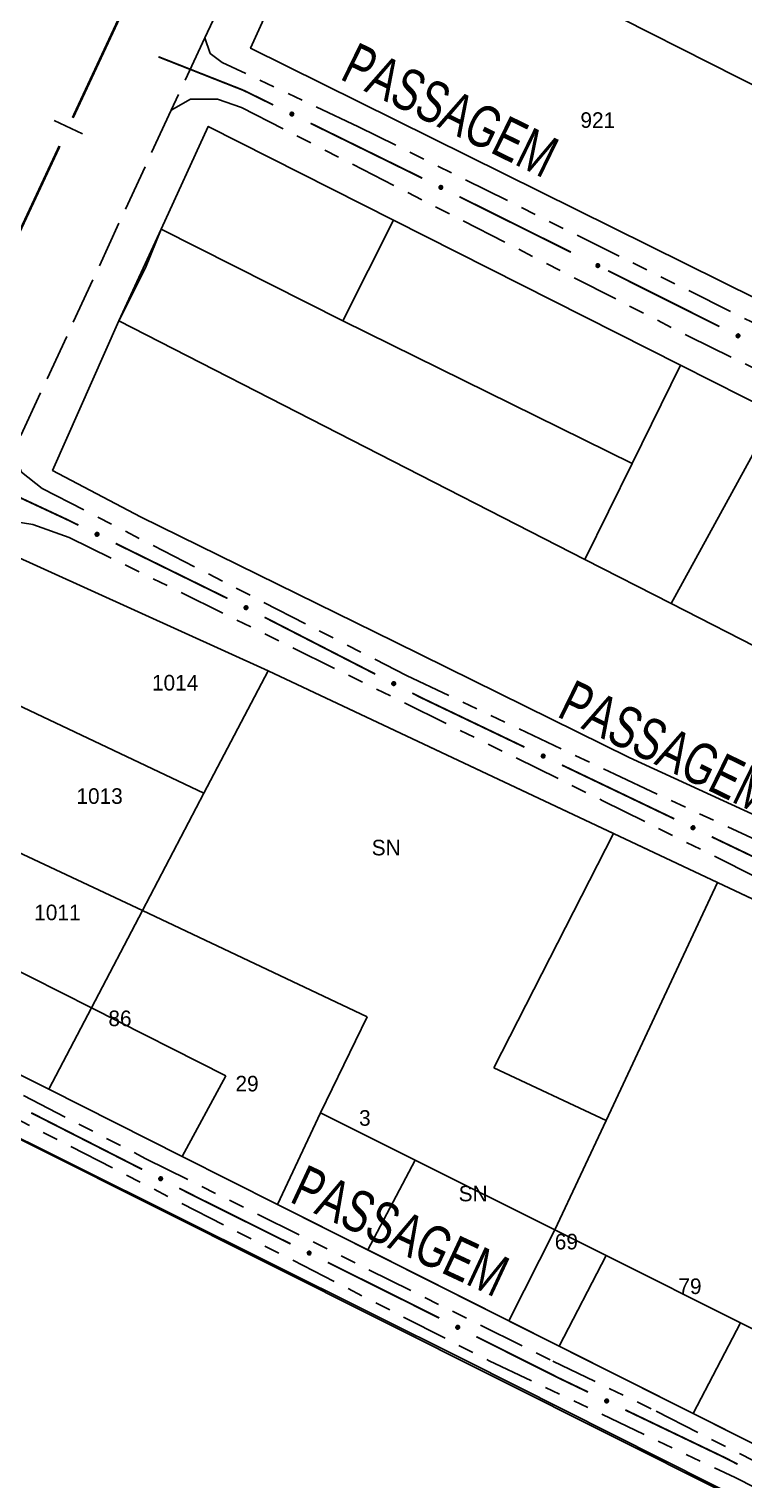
# Model space of a CAD drawing. Extents: x 204373 to 205952, y 4873300 to 4875179.
# Drawn here: x 204474 to 204542.9, y 4873836.3 to 4873976.1 of the extents above; entities that cross this region are included whole.
import ezdxf
from ezdxf.enums import TextEntityAlignment as Align

# ---------------------------------------------------------------- set-up
doc = ezdxf.new("R2010")
doc.units = 0
doc.header["$LTSCALE"] = 1.5
doc.header["$MEASUREMENT"] = 0
doc.linetypes.add('TRACO_11', pattern=[8, 3, -1, 3, -1])
doc.linetypes.add('TRACO_25', pattern=[8, 3, -1, 1, -1, 1, -1])
for name, color, linetype in [('CD_MALHA_LOTES', 7, 'CONTINUOUS'), ('LM-LIM-SETORES-BAIRROS', 250, 'CONTINUOUS'), ('RU-QUADRA', 220, 'CONTINUOUS'), ('SV-EIXO-RUA-N-PAV', 6, 'CONTINUOUS'), ('SV-RUA-NAO-PAV', 7, 'CONTINUOUS'), ('SV-RUA-PAVIM', 7, 'CONTINUOUS'), ('SV-TXT-RUA-N-PAV', 7, 'CONTINUOUS'), ('Th_NmrPort', 1, 'CONTINUOUS')]:
    doc.layers.add(name, color=color, linetype=linetype)
doc.styles.add('ARIAL', font='ARIAL.SHX')

msp = doc.modelspace()

# ---------------------------------------------------------------- linework, layer by layer
at = {"layer": 'CD_MALHA_LOTES', "linetype": 'Continuous', "flags": 128}
for points in [[(204495.370618, 4873974.214834), (204503.092969, 4873991.259694)], [(204567.615684, 4873958.635104), (204503.092969, 4873991.259694)], [(204558.180416, 4873943.108766), (204495.370618, 4873974.214834)], [(204486.747041, 4873956.802789), (204491.29143, 4873966.689165)], [(204491.29143, 4873966.689165), (204509.138558, 4873957.667348)], [(204504.270449, 4873947.968777), (204509.138558, 4873957.667348)], [(204509.138558, 4873957.667348), (204536.787091, 4873943.69087)], [(204482.683469, 4873947.962436), (204486.747041, 4873956.802789)], [(204504.270449, 4873947.968777), (204486.747041, 4873956.802789)], [(204476.294693, 4873933.560103), (204482.683469, 4873947.962436)], [(204527.581198, 4873924.993826), (204482.683469, 4873947.962436)], [(204532.120992, 4873934.219647), (204504.270449, 4873947.968777)], [(204532.120992, 4873934.219647), (204536.787091, 4873943.69087)], [(204536.787091, 4873943.69087), (204545.939407, 4873939.064327)], [(204535.880433, 4873920.748135), (204545.939407, 4873939.064327)], [(204527.581198, 4873924.993826), (204532.120992, 4873934.219647)], [(204476.294693, 4873933.560103), (204484.767613, 4873929.085247), (204509.28126, 4873917.066819), (204531.846247, 4873905.920259), (204574.076303, 4873886.527058)], [(204471.672738, 4873925.785422), (204497.066806, 4873914.258086)], [(204535.880433, 4873920.748135), (204527.581198, 4873924.993826)], [(204545.290349, 4873915.934245), (204535.880433, 4873920.748135)], [(204490.88035, 4873902.468616), (204465.983195, 4873914.269665)], [(204490.88035, 4873902.468616), (204497.066806, 4873914.258086)], [(204497.066806, 4873914.258086), (204530.327678, 4873898.600071)], [(204484.952702, 4873891.172352), (204460.28247, 4873902.731273)], [(204484.952702, 4873891.172352), (204490.88035, 4873902.468616)], [(204518.793333, 4873876.022675), (204530.327678, 4873898.600071)], [(204530.327678, 4873898.600071), (204540.357885, 4873893.878212)], [(204529.623441, 4873870.940953), (204540.357885, 4873893.878212)], [(204540.357885, 4873893.878212), (204572.813878, 4873878.599106)], [(204480.031811, 4873881.794657), (204484.952702, 4873891.172352)], [(204506.617309, 4873880.953981), (204484.952702, 4873891.172352)], [(204468.31183, 4873887.72147), (204480.031811, 4873881.794657)], [(204475.923718, 4873873.958156), (204480.031811, 4873881.794657)], [(204492.997336, 4873875.253911), (204480.031811, 4873881.794657)], [(204502.112982, 4873871.678135), (204506.617309, 4873880.953981)], [(204453.132523, 4873879.181), (204628.82, 4873791.12)], [(204475.923718, 4873873.958156), (204464.065283, 4873879.895282)], [(204488.771608, 4873867.498084), (204492.997336, 4873875.253911)], [(204529.623441, 4873870.940953), (204518.793333, 4873876.022675)], [(204488.771608, 4873867.498084), (204475.923718, 4873873.958156)], [(204497.979534, 4873862.86823), (204502.112982, 4873871.678135)], [(204502.112982, 4873871.678135), (204511.212988, 4873867.137347)], [(204524.695034, 4873860.409978), (204529.623441, 4873870.940953)], [(204497.979534, 4873862.86823), (204488.771608, 4873867.498084)], [(204506.671442, 4873858.497835), (204511.212988, 4873867.137347)], [(204511.212988, 4873867.137347), (204524.695034, 4873860.409978)], [(204506.671442, 4873858.497835), (204497.979534, 4873862.86823)], [(204520.248942, 4873851.670907), (204524.695034, 4873860.409978)], [(204529.61361, 4873857.955671), (204524.695034, 4873860.409978)], [(204520.248942, 4873851.670907), (204506.671442, 4873858.497835)], [(204525.106107, 4873849.228667), (204529.61361, 4873857.955671)], [(204529.61361, 4873857.955671), (204542.586401, 4873851.482413)], [(204525.106107, 4873849.228667), (204520.248942, 4873851.670907)], [(204537.997047, 4873842.746949), (204542.586401, 4873851.482413)], [(204542.586401, 4873851.482413), (204546.965777, 4873849.29716)], [(204537.997047, 4873842.746949), (204525.106107, 4873849.228667)], [(204550.352572, 4873836.534444), (204537.997047, 4873842.746949)]]:
    msp.add_lwpolyline(points, dxfattribs=at)
at = {"layer": 'LM-LIM-SETORES-BAIRROS', "const_width": 0.25}
for points in [[(204484.580923, 4873981.115159), (204478.235862, 4873967.523242)], [(204476.96685, 4873964.804859), (204470.621789, 4873951.212942)]]:
    msp.add_lwpolyline(points, dxfattribs=at)
at = {"layer": 'LM-LIM-SETORES-BAIRROS'}
msp.add_lwpolyline([(204476.453667, 4873967.25162), (204479.17205, 4873965.982608)], dxfattribs=at)
at = {"layer": 'RU-QUADRA', "linetype": 'Continuous', "flags": 128}
for points in [[(204503.092969, 4873991.259694), (204495.370618, 4873974.214834), (204558.180416, 4873943.108766), (204574.302585, 4873935.285442), (204637.393507, 4873903.703118), (204664.313473, 4873890.227406), (204668.414241, 4873898.230519), (204691.133822, 4873939.734265), (204688.885014, 4873940.858669), (204705.651866, 4873977.567162)], [(204574.076303, 4873886.527058), (204531.846247, 4873905.920259), (204509.28126, 4873917.066819), (204484.767613, 4873929.085247), (204476.294693, 4873933.560103), (204482.683469, 4873947.962436), (204485.261009, 4873953.062897), (204486.747041, 4873956.802789), (204491.29143, 4873966.689165), (204509.138558, 4873957.667348), (204536.787091, 4873943.69087), (204545.939407, 4873939.064327)], [(204652.050541, 4873841.437955), (204637.392705, 4873848.275292), (204628.439415, 4873852.45167), (204605.323283, 4873863.394824), (204594.320894, 4873868.523735), (204583.592409, 4873873.524963), (204572.813878, 4873878.599106), (204560.598309, 4873884.349754), (204540.357885, 4873893.878212), (204497.066806, 4873914.258086), (204471.672738, 4873925.785422)], [(204583.76, 4873686.77), (204613.35, 4873755.22), (204628.82, 4873791.12), (204516.180958, 4873847.809665), (204478.532271, 4873866.542716), (204459.62789, 4873875.949067), (204453.132523, 4873879.181), (204433.867076, 4873841.740802), (204427.737161, 4873829.440694), (204424.615306, 4873823.176472), (204422.108421, 4873818.146229), (204419.088319, 4873812.086182), (204418.258624, 4873810.421341), (204413.07, 4873800.01), (204415.34, 4873798.89), (204405.81008, 4873779.607378), (204405.096641, 4873779.94831), (204389.556508, 4873747.466141)], [(204465.409049, 4873879.245056), (204475.923718, 4873873.958156), (204488.767215, 4873867.500293), (204497.979534, 4873862.86823), (204522.795058, 4873850.39069), (204550.352572, 4873836.534444), (204568.548327, 4873827.385403), (204587.802019, 4873817.704417), (204608.482991, 4873807.305779), (204631.642942, 4873796.13722), (204635.023667, 4873805.033863), (204637.392155, 4873810.309864), (204646.117851, 4873829.747066)]]:
    msp.add_lwpolyline(points, dxfattribs=at)
at = {"layer": 'SV-EIXO-RUA-N-PAV', "const_width": 0.18}
for points in [[(204486.491487, 4873973.398542), (204493.934468, 4873970.465619)], [(204493.934468, 4873970.465619), (204494.698224, 4873970.16466)], [(204494.698224, 4873970.16466), (204497.551744, 4873968.763227)], [(204501.142109, 4873966.999912), (204510.118021, 4873962.591624)], [(204510.118021, 4873962.591624), (204510.719235, 4873962.296353)], [(204510.719235, 4873962.296353), (204511.910239, 4873961.703969)], [(204515.49169, 4873959.922619), (204526.236043, 4873954.578568)], [(204529.815969, 4873952.794163), (204540.543792, 4873947.417007)], [(204467.917538, 4873933.382693), (204476.981617, 4873929.158656)], [(204476.981617, 4873929.158656), (204477.681824, 4873928.832346)], [(204477.681824, 4873928.832346), (204478.783521, 4873928.29105)], [(204482.373594, 4873926.527141), (204493.143813, 4873921.235415)], [(204496.710548, 4873919.425042), (204507.385979, 4873913.944606)], [(204510.944456, 4873912.117795), (204511.809423, 4873911.673748)], [(204511.809423, 4873911.673748), (204521.757046, 4873906.913999)], [(204525.365274, 4873905.18753), (204529.875558, 4873903.029445)], [(204529.875558, 4873903.029445), (204530.532202, 4873902.715253)], [(204530.532202, 4873902.715253), (204536.188659, 4873900.005416)], [(204539.79606, 4873898.277219), (204550.61826, 4873893.09263)], [(204474.2349, 4873871.694808), (204484.926929, 4873866.246826)], [(204488.490939, 4873864.430832), (204489.381941, 4873863.976833)], [(204489.381941, 4873863.976833), (204490.100478, 4873863.610713)], [(204490.100478, 4873863.610713), (204499.226352, 4873859.068998)], [(204502.807386, 4873857.28681), (204509.969453, 4873853.722432)], [(204509.969453, 4873853.722432), (204510.482238, 4873853.467232)], [(204510.482238, 4873853.467232), (204513.545653, 4873851.930568)], [(204517.121045, 4873850.137086), (204524.271828, 4873846.550124)], [(204524.271828, 4873846.550124), (204525.128666, 4873846.120318)], [(204525.128666, 4873846.120318), (204527.871322, 4873844.805791)], [(204531.478413, 4873843.076949), (204540.49614, 4873838.754843)], [(204540.49614, 4873838.754843), (204541.149678, 4873838.441609)], [(204541.149678, 4873838.441609), (204542.282448, 4873837.855814)]]:
    msp.add_lwpolyline(points, dxfattribs=at)
at = {"layer": 'SV-EIXO-RUA-N-PAV'}
for points in [[(204499.266487, 4873968.043715), (204499.312545, 4873968.060166), (204499.355495, 4873968.064886), (204499.39245, 4873968.058513), (204499.423637, 4873968.044366), (204499.453913, 4873968.026299), (204499.480419, 4873968.001349), (204499.503704, 4873967.967141), (204499.52053, 4873967.921054), (204499.522474, 4873967.876739), (204499.518164, 4873967.840174), (204499.505285, 4873967.806805), (204499.487241, 4873967.777687), (204499.460414, 4873967.751011), (204499.425517, 4873967.727753), (204499.378765, 4873967.711954), (204499.336627, 4873967.707616), (204499.301045, 4873967.714719), (204499.267579, 4873967.727879), (204499.236891, 4873967.746695), (204499.211013, 4873967.771336), (204499.187659, 4873967.806513), (204499.172677, 4873967.852864), (204499.16787, 4873967.894842), (204499.174472, 4873967.930515), (204499.18817, 4873967.963171), (204499.205922, 4873967.993758), (204499.229892, 4873968.021447), (204499.266487, 4873968.043715)], [(204513.621341, 4873960.975842), (204513.667482, 4873960.992061), (204513.710455, 4873960.996565), (204513.747377, 4873960.990006), (204513.778493, 4873960.975702), (204513.808678, 4873960.957483), (204513.835058, 4873960.9324), (204513.85817, 4873960.898076), (204513.874765, 4873960.851905), (204513.876486, 4873960.80758), (204513.871992, 4873960.771038), (204513.858945, 4873960.737733), (204513.840755, 4873960.708707), (204513.813794, 4873960.682166), (204513.778781, 4873960.659084), (204513.73195, 4873960.643521), (204513.689791, 4873960.639394), (204513.654244, 4873960.646676), (204513.620845, 4873960.660005), (204513.590252, 4873960.678974), (204513.564498, 4873960.703745), (204513.541321, 4873960.73904), (204513.526573, 4873960.785465), (204513.521977, 4873960.827467), (204513.528758, 4873960.863106), (204513.542621, 4873960.895693), (204513.560526, 4873960.92619), (204513.584636, 4873960.953758), (204513.621341, 4873960.975842)], [(204528.746701, 4873953.453252), (204528.792892, 4873953.469328), (204528.835878, 4873953.4737), (204528.87278, 4873953.467027), (204528.903851, 4873953.452627), (204528.93398, 4873953.434315), (204528.960282, 4873953.409151), (204528.983289, 4873953.374756), (204528.999741, 4873953.328533), (204529.001325, 4873953.284204), (204528.996719, 4873953.247676), (204528.983569, 4873953.214411), (204528.96529, 4873953.185441), (204528.938247, 4873953.158984), (204528.903163, 4873953.136009), (204528.856284, 4873953.120591), (204528.814113, 4873953.116594), (204528.778589, 4873953.123986), (204528.745231, 4873953.137417), (204528.714696, 4873953.156481), (204528.689019, 4873953.181331), (204528.665951, 4873953.216697), (204528.651346, 4873953.263168), (204528.64688, 4873953.305184), (204528.653771, 4873953.340802), (204528.667734, 4873953.373345), (204528.685733, 4873953.403787), (204528.709927, 4873953.431281), (204528.746701, 4873953.453252)], [(204542.252641, 4873946.683607), (204542.298832, 4873946.699684), (204542.341818, 4873946.704055), (204542.37872, 4873946.697382), (204542.409792, 4873946.682983), (204542.43992, 4873946.664671), (204542.466223, 4873946.639507), (204542.489229, 4873946.605111), (204542.505681, 4873946.558889), (204542.507265, 4873946.51456), (204542.502659, 4873946.478031), (204542.489509, 4873946.444767), (204542.47123, 4873946.415797), (204542.444188, 4873946.389339), (204542.409103, 4873946.366365), (204542.362225, 4873946.350947), (204542.320053, 4873946.34695), (204542.284529, 4873946.354342), (204542.251171, 4873946.367773), (204542.220636, 4873946.386837), (204542.194959, 4873946.411687), (204542.171891, 4873946.447053), (204542.157286, 4873946.493524), (204542.15282, 4873946.53554), (204542.159711, 4873946.571158), (204542.173674, 4873946.603701), (204542.191673, 4873946.634143), (204542.215867, 4873946.661636), (204542.252641, 4873946.683607)], [(204480.498144, 4873927.571255), (204480.544206, 4873927.587698), (204480.587156, 4873927.592411), (204480.62411, 4873927.586031), (204480.655295, 4873927.571879), (204480.685568, 4873927.553807), (204480.71207, 4873927.528853), (204480.735349, 4873927.494641), (204480.752168, 4873927.448551), (204480.754104, 4873927.404236), (204480.749788, 4873927.367672), (204480.736903, 4873927.334304), (204480.718854, 4873927.30519), (204480.692023, 4873927.278518), (204480.657123, 4873927.255266), (204480.610368, 4873927.239475), (204480.568229, 4873927.235143), (204480.532648, 4873927.242253), (204480.499184, 4873927.255419), (204480.468499, 4873927.274239), (204480.442625, 4873927.298884), (204480.419277, 4873927.334066), (204480.404303, 4873927.380419), (204480.399503, 4873927.422398), (204480.406111, 4873927.45807), (204480.419814, 4873927.490723), (204480.437571, 4873927.521307), (204480.461546, 4873927.548992), (204480.498144, 4873927.571255)], [(204494.853762, 4873920.501997), (204494.900106, 4873920.517627), (204494.943132, 4873920.521583), (204494.979968, 4873920.514554), (204495.010899, 4873920.499855), (204495.04085, 4873920.481254), (204495.066908, 4873920.455837), (204495.089582, 4873920.421221), (204495.105587, 4873920.374842), (204495.106743, 4873920.3305), (204495.101784, 4873920.294017), (204495.088314, 4873920.260882), (204495.069756, 4873920.232089), (204495.04246, 4873920.205894), (204495.007156, 4873920.183259), (204494.96013, 4873920.168294), (204494.917922, 4873920.164704), (204494.882471, 4873920.172439), (204494.849244, 4873920.186191), (204494.818895, 4873920.205549), (204494.793459, 4873920.230645), (204494.770733, 4873920.266233), (204494.756578, 4873920.312842), (204494.752517, 4873920.354899), (204494.759751, 4873920.390449), (204494.774028, 4873920.422856), (204494.79232, 4873920.453123), (204494.816778, 4873920.480382), (204494.853762, 4873920.501997)], [(204509.08767, 4873913.19475), (204509.134014, 4873913.21038), (204509.17704, 4873913.214336), (204509.213876, 4873913.207307), (204509.244807, 4873913.192608), (204509.274758, 4873913.174007), (204509.300817, 4873913.14859), (204509.32349, 4873913.113974), (204509.339495, 4873913.067595), (204509.340651, 4873913.023252), (204509.335693, 4873912.98677), (204509.322223, 4873912.953635), (204509.303664, 4873912.924842), (204509.276368, 4873912.898647), (204509.241064, 4873912.876012), (204509.194038, 4873912.861047), (204509.15183, 4873912.857457), (204509.116379, 4873912.865191), (204509.083153, 4873912.878944), (204509.052803, 4873912.898302), (204509.027367, 4873912.923398), (204509.004641, 4873912.958985), (204508.990486, 4873913.005595), (204508.986425, 4873913.047652), (204508.993659, 4873913.083202), (204509.007936, 4873913.115609), (204509.026228, 4873913.145876), (204509.050686, 4873913.173134), (204509.08767, 4873913.19475)], [(204523.479064, 4873906.212078), (204523.524952, 4873906.229), (204523.567851, 4873906.234159), (204523.604869, 4873906.228164), (204523.6362, 4873906.214337), (204523.666659, 4873906.196581), (204523.693419, 4873906.171904), (204523.717053, 4873906.137937), (204523.73435, 4873906.092024), (204523.736748, 4873906.047731), (204523.732812, 4873906.011125), (204523.720275, 4873905.977625), (204523.70253, 4873905.948324), (204523.675978, 4873905.921375), (204523.641321, 4873905.89776), (204523.594733, 4873905.881484), (204523.552642, 4873905.876715), (204523.516988, 4873905.883453), (204523.48339, 4873905.89627), (204523.45251, 4873905.91477), (204523.426382, 4873905.939145), (204523.402669, 4873905.974082), (204523.387213, 4873906.020277), (204523.381977, 4873906.062204), (204523.388213, 4873906.097943), (204523.401576, 4873906.130737), (204523.419014, 4873906.161504), (204523.4427, 4873906.189436), (204523.479064, 4873906.212078)], [(204537.910341, 4873899.302671), (204537.956237, 4873899.31957), (204537.999138, 4873899.324709), (204538.036154, 4873899.318696), (204538.067478, 4873899.304854), (204538.097929, 4873899.287084), (204538.124677, 4873899.262394), (204538.148294, 4873899.228415), (204538.16557, 4873899.182494), (204538.167946, 4873899.1382), (204538.163993, 4873899.101595), (204538.15144, 4873899.068101), (204538.133681, 4873899.038809), (204538.107116, 4873899.011873), (204538.072448, 4873898.988275), (204538.025852, 4873898.972021), (204537.983758, 4873898.967271), (204537.948108, 4873898.974027), (204537.914515, 4873898.98686), (204537.883645, 4873899.005375), (204537.857528, 4873899.029763), (204537.833832, 4873899.064711), (204537.818399, 4873899.110913), (204537.813182, 4873899.152843), (204537.819435, 4873899.188578), (204537.832814, 4873899.221366), (204537.850267, 4873899.252125), (204537.873966, 4873899.280046), (204537.910341, 4873899.302671)], [(204486.630891, 4873865.502142), (204486.677187, 4873865.517912), (204486.720201, 4873865.521999), (204486.757058, 4873865.515082), (204486.788034, 4873865.500478), (204486.81804, 4873865.481967), (204486.844176, 4873865.45663), (204486.866955, 4873865.422083), (204486.883101, 4873865.375753), (204486.884392, 4873865.331414), (204486.879544, 4873865.294917), (204486.866174, 4873865.26174), (204486.847704, 4873865.232891), (204486.820487, 4873865.206613), (204486.785252, 4873865.183871), (204486.738272, 4873865.168763), (204486.696075, 4873865.165046), (204486.6606, 4873865.172672), (204486.627332, 4873865.186324), (204486.596924, 4873865.205589), (204486.571412, 4873865.230608), (204486.548578, 4873865.266126), (204486.534281, 4873865.312693), (204486.530093, 4873865.354737), (204486.537219, 4873865.390309), (204486.551397, 4873865.422759), (204486.569597, 4873865.453082), (204486.593973, 4873865.480414), (204486.630891, 4873865.502142)], [(204500.937284, 4873858.340471), (204500.983429, 4873858.356679), (204501.026402, 4873858.361173), (204501.063323, 4873858.354605), (204501.094435, 4873858.340294), (204501.124616, 4873858.322068), (204501.15099, 4873858.296979), (204501.174095, 4873858.262649), (204501.190678, 4873858.216474), (204501.192389, 4873858.172149), (204501.187886, 4873858.135608), (204501.174831, 4873858.102307), (204501.156635, 4873858.073284), (204501.129668, 4873858.04675), (204501.094649, 4873858.023676), (204501.047815, 4873858.008124), (204501.005654, 4873858.004007), (204500.97011, 4873858.011297), (204500.936714, 4873858.024634), (204500.906125, 4873858.04361), (204500.880377, 4873858.068387), (204500.857208, 4873858.103687), (204500.842471, 4873858.150117), (204500.837885, 4873858.192119), (204500.844674, 4873858.227757), (204500.858544, 4873858.26034), (204500.876457, 4873858.290833), (204500.900573, 4873858.318395), (204500.937284, 4873858.340471)], [(204515.254277, 4873851.196644), (204515.300473, 4873851.212707), (204515.34346, 4873851.217065), (204515.38036, 4873851.210381), (204515.411427, 4873851.195971), (204515.44155, 4873851.17765), (204515.467845, 4873851.152478), (204515.490841, 4873851.118076), (204515.507279, 4873851.071848), (204515.508849, 4873851.027519), (204515.504232, 4873850.990992), (204515.491072, 4873850.957731), (204515.472784, 4873850.928767), (204515.445733, 4873850.902318), (204515.410642, 4873850.879354), (204515.363758, 4873850.86395), (204515.321585, 4873850.859966), (204515.286064, 4873850.867369), (204515.25271, 4873850.88081), (204515.222181, 4873850.899883), (204515.196512, 4873850.924741), (204515.173455, 4873850.960115), (204515.158864, 4873851.00659), (204515.15441, 4873851.048607), (204515.161312, 4873851.084223), (204515.175285, 4873851.116762), (204515.193294, 4873851.147199), (204515.217497, 4873851.174684), (204515.254277, 4873851.196644)], [(204529.592878, 4873844.102738), (204529.638777, 4873844.119629), (204529.681679, 4873844.12476), (204529.718693, 4873844.118741), (204529.750015, 4873844.104893), (204529.780463, 4873844.087117), (204529.807206, 4873844.062423), (204529.830818, 4873844.028439), (204529.848085, 4873843.982515), (204529.850453, 4873843.938221), (204529.846493, 4873843.901617), (204529.833934, 4873843.868125), (204529.81617, 4873843.838836), (204529.7896, 4873843.811904), (204529.754928, 4873843.788313), (204529.708329, 4873843.772068), (204529.666235, 4873843.767325), (204529.630586, 4873843.774087), (204529.596996, 4873843.786927), (204529.566128, 4873843.805447), (204529.540016, 4873843.829839), (204529.516326, 4873843.864792), (204529.500901, 4873843.910997), (204529.495692, 4873843.952927), (204529.501952, 4873843.988662), (204529.515337, 4873844.021447), (204529.532794, 4873844.052203), (204529.556499, 4873844.080119), (204529.592878, 4873844.102738)]]:
    msp.add_lwpolyline(points, close=True, dxfattribs=at)
for points in [[(204499.16787, 4873967.894842), (204499.487241, 4873967.777687)], [(204499.17178, 4873967.871998), (204499.46912, 4873967.765492)], [(204499.172677, 4873967.852864), (204499.460414, 4873967.751011)], [(204499.173947, 4873967.910459), (204499.493333, 4873967.793126)], [(204499.174472, 4873967.930515), (204499.505285, 4873967.806805)], [(204499.183463, 4873967.945311), (204499.508994, 4873967.821919)], [(204499.184289, 4873967.829369), (204499.440008, 4873967.740265)], [(204499.187659, 4873967.806513), (204499.425517, 4873967.727753)], [(204499.18817, 4873967.963171), (204499.518164, 4873967.840174)], [(204499.200929, 4873967.977778), (204499.51664, 4873967.86225)], [(204499.205328, 4873967.788633), (204499.394973, 4873967.722857)], [(204499.205922, 4873967.993758), (204499.522474, 4873967.876739)], [(204499.211013, 4873967.771336), (204499.378765, 4873967.711954)], [(204499.22209, 4873968.00539), (204499.517582, 4873967.901313)], [(204499.228127, 4873967.757672), (204499.351722, 4873967.712174)], [(204499.229892, 4873968.021447), (204499.52053, 4873967.921054)], [(204499.236891, 4873967.746695), (204499.336627, 4873967.707616)], [(204499.248152, 4873968.030596), (204499.508124, 4873967.943963)], [(204499.266487, 4873968.043715), (204499.503704, 4873967.967141)], [(204499.291939, 4873968.051657), (204499.485238, 4873967.987127)], [(204499.312545, 4873968.060166), (204499.480419, 4873968.001349)], [(204499.337017, 4873968.062962), (204499.458785, 4873968.016841)], [(204499.355495, 4873968.064886), (204499.453913, 4873968.026299)], [(204513.521977, 4873960.827467), (204513.840755, 4873960.708707)], [(204513.525772, 4873960.804603), (204513.822573, 4873960.696603)], [(204513.526573, 4873960.785465), (204513.813794, 4873960.682166)], [(204513.528133, 4873960.843053), (204513.846924, 4873960.724115)], [(204513.528758, 4873960.863106), (204513.858945, 4873960.737733)], [(204513.537823, 4873960.877856), (204513.86273, 4873960.752829)], [(204513.538066, 4873960.761912), (204513.793334, 4873960.671522)], [(204513.541321, 4873960.73904), (204513.778781, 4873960.659084)], [(204513.542621, 4873960.895693), (204513.871992, 4873960.771038)], [(204513.555452, 4873960.910236), (204513.870579, 4873960.793121)], [(204513.5589, 4873960.72107), (204513.748213, 4873960.654341)], [(204513.560526, 4873960.92619), (204513.876486, 4873960.80758)], [(204513.564498, 4873960.703745), (204513.73195, 4873960.643521)], [(204513.576753, 4873960.937741), (204513.871717, 4873960.832178)], [(204513.581544, 4873960.689996), (204513.704908, 4873960.643876)], [(204513.584636, 4873960.953758), (204513.874765, 4873960.851905)], [(204513.590252, 4873960.678974), (204513.689791, 4873960.639394)], [(204513.60294, 4873960.962815), (204513.862474, 4873960.874875)], [(204513.621341, 4873960.975842), (204513.85817, 4873960.898076)], [(204513.646834, 4873960.983655), (204513.839805, 4873960.918155)], [(204513.667482, 4873960.992061), (204513.835058, 4873960.9324)], [(204513.691968, 4873960.994734), (204513.813502, 4873960.948001)], [(204513.710455, 4873960.996565), (204513.808678, 4873960.957483)], [(204528.64688, 4873953.305184), (204528.96529, 4873953.185441)], [(204528.650604, 4873953.282308), (204528.94707, 4873953.173394)], [(204528.651346, 4873953.263168), (204528.938247, 4873953.158984)], [(204528.653083, 4873953.32075), (204528.971507, 4873953.20083)], [(204528.653771, 4873953.340802), (204528.983569, 4873953.214411)], [(204528.662767, 4873953.23958), (204528.917754, 4873953.148403)], [(204528.662881, 4873953.355524), (204528.987401, 4873953.229495)], [(204528.665951, 4873953.216697), (204528.903163, 4873953.136009)], [(204528.667734, 4873953.373345), (204528.996719, 4873953.247676)], [(204528.68061, 4873953.387849), (204528.995374, 4873953.269763)], [(204528.683474, 4873953.198674), (204528.87258, 4873953.131361)], [(204528.685733, 4873953.403787), (204529.001325, 4873953.284204)], [(204528.689019, 4873953.181331), (204528.856284, 4873953.120591)], [(204528.701995, 4873953.415288), (204528.996633, 4873953.308817)], [(204528.706022, 4873953.167529), (204528.829243, 4873953.12103)], [(204528.709927, 4873953.431281), (204528.999741, 4873953.328533)], [(204528.714696, 4873953.156481), (204528.814113, 4873953.116594)], [(204528.72826, 4873953.440282), (204528.987521, 4873953.351542)], [(204528.746701, 4873953.453252), (204528.983289, 4873953.374756)], [(204528.772217, 4873953.460986), (204528.964986, 4873953.394891)], [(204528.792892, 4873953.469328), (204528.960282, 4873953.409151)], [(204528.817385, 4873953.471926), (204528.938775, 4873953.424818)], [(204528.835878, 4873953.4737), (204528.93398, 4873953.434315)], [(204542.15282, 4873946.53554), (204542.47123, 4873946.415797)], [(204542.156545, 4873946.512664), (204542.45301, 4873946.40375)], [(204542.157286, 4873946.493524), (204542.444188, 4873946.389339)], [(204542.159023, 4873946.551106), (204542.477447, 4873946.431186)], [(204542.159711, 4873946.571158), (204542.489509, 4873946.444767)], [(204542.168707, 4873946.469935), (204542.423695, 4873946.378759)], [(204542.168822, 4873946.58588), (204542.493341, 4873946.459851)], [(204542.171891, 4873946.447053), (204542.409103, 4873946.366365)], [(204542.173674, 4873946.603701), (204542.502659, 4873946.478031)], [(204542.18655, 4873946.618204), (204542.501314, 4873946.500119)], [(204542.189415, 4873946.429029), (204542.37852, 4873946.361717)], [(204542.191673, 4873946.634143), (204542.507265, 4873946.51456)], [(204542.194959, 4873946.411687), (204542.362225, 4873946.350947)], [(204542.207935, 4873946.645644), (204542.502573, 4873946.539172)], [(204542.211962, 4873946.397885), (204542.335184, 4873946.351386)], [(204542.215867, 4873946.661636), (204542.505681, 4873946.558889)], [(204542.220636, 4873946.386837), (204542.320053, 4873946.34695)], [(204542.2342, 4873946.670637), (204542.493462, 4873946.581898)], [(204542.252641, 4873946.683607), (204542.489229, 4873946.605111)], [(204542.278157, 4873946.691342), (204542.470926, 4873946.625247)], [(204542.298832, 4873946.699684), (204542.466223, 4873946.639507)], [(204542.323325, 4873946.702282), (204542.444715, 4873946.655174)], [(204542.341818, 4873946.704055), (204542.43992, 4873946.664671)], [(204480.399503, 4873927.422398), (204480.718854, 4873927.30519)], [(204480.403409, 4873927.399553), (204480.700731, 4873927.292998)], [(204480.404303, 4873927.380419), (204480.692023, 4873927.278518)], [(204480.405583, 4873927.438013), (204480.724949, 4873927.320628)], [(204480.406111, 4873927.45807), (204480.736903, 4873927.334304)], [(204480.415104, 4873927.472864), (204480.740615, 4873927.349418)], [(204480.415911, 4873927.356922), (204480.671615, 4873927.267775)], [(204480.419277, 4873927.334066), (204480.657123, 4873927.255266)], [(204480.419814, 4873927.490723), (204480.749788, 4873927.367672)], [(204480.432575, 4873927.505328), (204480.748268, 4873927.389748)], [(204480.436943, 4873927.316182), (204480.626578, 4873927.250375)], [(204480.437571, 4873927.521307), (204480.754104, 4873927.404236)], [(204480.442625, 4873927.298884), (204480.610368, 4873927.239475)], [(204480.453742, 4873927.532937), (204480.749216, 4873927.428811)], [(204480.459738, 4873927.285218), (204480.583325, 4873927.2397)], [(204480.461546, 4873927.548992), (204480.752168, 4873927.448551)], [(204480.468499, 4873927.274239), (204480.568229, 4873927.235143)], [(204480.479807, 4873927.558139), (204480.739766, 4873927.471462)], [(204480.498144, 4873927.571255), (204480.735349, 4873927.494641)], [(204480.523598, 4873927.579192), (204480.716886, 4873927.51463)], [(204480.544206, 4873927.587698), (204480.71207, 4873927.528853)], [(204480.568678, 4873927.59049), (204480.690438, 4873927.544348)], [(204480.587156, 4873927.592411), (204480.685568, 4873927.553807)], [(204494.752517, 4873920.354899), (204495.069756, 4873920.232089)], [(204494.756021, 4873920.331988), (204495.051421, 4873920.220218)], [(204494.756578, 4873920.312842), (204495.04246, 4873920.205894)], [(204494.75887, 4873920.370405), (204495.076122, 4873920.247417)], [(204494.759751, 4873920.390449), (204495.088314, 4873920.260882)], [(204494.76777, 4873920.289145), (204495.021866, 4873920.195512)], [(204494.769003, 4873920.405082), (204495.092292, 4873920.275928)], [(204494.770733, 4873920.266233), (204495.007156, 4873920.183259)], [(204494.774028, 4873920.422856), (204495.101784, 4873920.294017)], [(204494.787043, 4873920.437235), (204495.100653, 4873920.316117)], [(204494.788082, 4873920.248041), (204494.976529, 4873920.178906)], [(204494.79232, 4873920.453123), (204495.106743, 4873920.3305)], [(204494.793459, 4873920.230645), (204494.96013, 4873920.168294)], [(204494.808692, 4873920.464466), (204495.102289, 4873920.355156)], [(204494.810328, 4873920.21668), (204494.933095, 4873920.168994)], [(204494.816778, 4873920.480382), (204495.105587, 4873920.374842)], [(204494.818895, 4873920.205549), (204494.917922, 4873920.164704)], [(204494.835197, 4873920.489205), (204495.09359, 4873920.397968)], [(204494.853762, 4873920.501997), (204495.089582, 4873920.421221)], [(204494.879352, 4873920.509485), (204495.071474, 4873920.441532)], [(204494.900106, 4873920.517627), (204495.066908, 4873920.455837)], [(204494.924624, 4873920.519988), (204495.045553, 4873920.471711)], [(204494.943132, 4873920.521583), (204495.04085, 4873920.481254)], [(204508.986425, 4873913.047652), (204509.303664, 4873912.924842)], [(204508.989929, 4873913.024741), (204509.28533, 4873912.912971)], [(204508.990486, 4873913.005595), (204509.276368, 4873912.898647)], [(204508.992778, 4873913.063158), (204509.31003, 4873912.94017)], [(204508.993659, 4873913.083202), (204509.322223, 4873912.953635)], [(204509.001678, 4873912.981898), (204509.255774, 4873912.888265)], [(204509.002912, 4873913.097835), (204509.3262, 4873912.968681)], [(204509.004641, 4873912.958985), (204509.241064, 4873912.876012)], [(204509.007936, 4873913.115609), (204509.335693, 4873912.98677)], [(204509.020951, 4873913.129988), (204509.334561, 4873913.00887)], [(204509.02199, 4873912.940794), (204509.210437, 4873912.871659)], [(204509.026228, 4873913.145876), (204509.340651, 4873913.023252)], [(204509.027367, 4873912.923398), (204509.194038, 4873912.861047)], [(204509.0426, 4873913.157219), (204509.336197, 4873913.047909)], [(204509.044236, 4873912.909433), (204509.167003, 4873912.861747)], [(204509.050686, 4873913.173134), (204509.339495, 4873913.067595)], [(204509.052803, 4873912.898302), (204509.15183, 4873912.857457)], [(204509.069105, 4873913.181958), (204509.327498, 4873913.090721)], [(204509.08767, 4873913.19475), (204509.32349, 4873913.113974)], [(204509.11326, 4873913.202238), (204509.305382, 4873913.134285)], [(204509.134014, 4873913.21038), (204509.300817, 4873913.14859)], [(204509.158532, 4873913.212741), (204509.279461, 4873913.164464)], [(204509.17704, 4873913.214336), (204509.274758, 4873913.174007)], [(204523.381977, 4873906.062204), (204523.70253, 4873905.948324)], [(204523.386121, 4873906.0394), (204523.684535, 4873905.935944)], [(204523.387213, 4873906.020277), (204523.675978, 4873905.921375)], [(204523.387894, 4873906.077882), (204523.708464, 4873905.963824)], [(204523.388213, 4873906.097943), (204523.720275, 4873905.977625)], [(204523.397052, 4873906.112829), (204523.72383, 4873905.992777)], [(204523.399065, 4873905.996902), (204523.655683, 4873905.91042)], [(204523.401576, 4873906.130737), (204523.732812, 4873906.011125)], [(204523.402669, 4873905.974082), (204523.641321, 4873905.89776)], [(204523.414185, 4873906.145474), (204523.731062, 4873906.033184)], [(204523.419014, 4873906.161504), (204523.736748, 4873906.047731)], [(204523.42052, 4873905.956383), (204523.610829, 4873905.892552)], [(204523.426382, 4873905.939145), (204523.594733, 4873905.881484)], [(204523.435063, 4873906.173301), (204523.731604, 4873906.072254)], [(204523.4427, 4873906.189436), (204523.73435, 4873906.092024)], [(204523.443635, 4873905.925658), (204523.567689, 4873905.881427)], [(204523.45251, 4873905.91477), (204523.552642, 4873905.876715)], [(204523.460864, 4873906.198772), (204523.721711, 4873906.114805)], [(204523.479064, 4873906.212078), (204523.717053, 4873906.137937)], [(204523.504434, 4873906.22028), (204523.698383, 4873906.157733)], [(204523.524952, 4873906.229), (204523.693419, 4873906.171904)], [(204523.549394, 4873906.232047), (204523.671628, 4873906.187174)], [(204523.567851, 4873906.234159), (204523.666659, 4873906.196581)], [(204537.813182, 4873899.152843), (204538.133681, 4873899.038809)], [(204537.817315, 4873899.130037), (204538.11568, 4873899.026438)], [(204537.818399, 4873899.110913), (204538.107116, 4873899.011873)], [(204537.819106, 4873899.168517), (204538.139622, 4873899.054307)], [(204537.819435, 4873899.188578), (204538.15144, 4873899.068101)], [(204537.828281, 4873899.20346), (204538.155001, 4873899.083251)], [(204537.830239, 4873899.087533), (204538.086815, 4873899.000927)], [(204537.832814, 4873899.221366), (204538.163993, 4873899.101595)], [(204537.833832, 4873899.064711), (204538.072448, 4873898.988275)], [(204537.84543, 4873899.236097), (204538.162253, 4873899.123655)], [(204537.850267, 4873899.252125), (204538.167946, 4873899.1382)], [(204537.851674, 4873899.047003), (204538.041953, 4873898.983081)], [(204537.857528, 4873899.029763), (204538.025852, 4873898.972021)], [(204537.866321, 4873899.263914), (204538.162814, 4873899.162725)], [(204537.873966, 4873899.280046), (204538.16557, 4873899.182494)], [(204537.874775, 4873899.016267), (204537.998807, 4873898.971977)], [(204537.883645, 4873899.005375), (204537.983758, 4873898.967271)], [(204537.892135, 4873899.289373), (204538.152941, 4873899.205281)], [(204537.910341, 4873899.302671), (204538.148294, 4873899.228415)], [(204537.935715, 4873899.31086), (204538.129634, 4873899.24822)], [(204537.956237, 4873899.31957), (204538.124677, 4873899.262394)], [(204537.980681, 4873899.322605), (204538.102893, 4873899.277674)], [(204537.999138, 4873899.324709), (204538.097929, 4873899.287084)], [(204486.530093, 4873865.354737), (204486.847704, 4873865.232891)], [(204486.533666, 4873865.331837), (204486.829405, 4873865.220965)], [(204486.534281, 4873865.312693), (204486.820487, 4873865.206613)], [(204486.536399, 4873865.370262), (204486.854022, 4873865.248239)], [(204486.537219, 4873865.390309), (204486.866174, 4873865.26174)], [(204486.545546, 4873865.289029), (204486.799924, 4873865.196169)], [(204486.546427, 4873865.40497), (204486.870106, 4873865.276798)], [(204486.548578, 4873865.266126), (204486.785252, 4873865.183871)], [(204486.551397, 4873865.422759), (204486.879544, 4873865.294917)], [(204486.564369, 4873865.437177), (204486.878345, 4873865.317012)], [(204486.565982, 4873865.247987), (204486.754639, 4873865.179426)], [(204486.569597, 4873865.453082), (204486.884392, 4873865.331414)], [(204486.571412, 4873865.230608), (204486.738272, 4873865.168763)], [(204486.585935, 4873865.464474), (204486.879862, 4873865.356057)], [(204486.588324, 4873865.216695), (204486.711235, 4873865.169381)], [(204486.593973, 4873865.480414), (204486.883101, 4873865.375753)], [(204486.596924, 4873865.205589), (204486.696075, 4873865.165046)], [(204486.612364, 4873865.489294), (204486.871033, 4873865.398842)], [(204486.630891, 4873865.502142), (204486.866955, 4873865.422083)], [(204486.656458, 4873865.509707), (204486.848785, 4873865.442338)], [(204486.677187, 4873865.517912), (204486.844176, 4873865.45663)], [(204486.701697, 4873865.520348), (204486.822773, 4873865.472438)], [(204486.720201, 4873865.521999), (204486.81804, 4873865.481967)], [(204500.837885, 4873858.192119), (204501.156635, 4873858.073284)], [(204500.841675, 4873858.169254), (204501.13845, 4873858.061185)], [(204500.842471, 4873858.150117), (204501.129668, 4873858.04675)], [(204500.844044, 4873858.207703), (204501.162808, 4873858.088691)], [(204500.844674, 4873858.227757), (204501.174831, 4873858.102307)], [(204500.853743, 4873858.242505), (204501.17862, 4873858.117401)], [(204500.853959, 4873858.126561), (204501.109205, 4873858.036111)], [(204500.858544, 4873858.26034), (204501.187886, 4873858.135608)], [(204500.871379, 4873858.27488), (204501.186478, 4873858.157692)], [(204500.876457, 4873858.290833), (204501.192389, 4873858.172149)], [(204500.892686, 4873858.30238), (204501.187626, 4873858.196749)], [(204500.900573, 4873858.318395), (204501.190678, 4873858.216474)], [(204500.91888, 4873858.327449), (204501.178393, 4873858.239448)], [(204500.937284, 4873858.340471), (204501.174095, 4873858.262649)], [(204500.962778, 4873858.348278), (204501.155734, 4873858.282732)], [(204500.983429, 4873858.356679), (204501.15099, 4873858.296979)], [(204501.007915, 4873858.359347), (204501.129438, 4873858.312585)], [(204501.026402, 4873858.361173), (204501.124616, 4873858.322068)], [(204500.857208, 4873858.103687), (204501.094649, 4873858.023676)], [(204500.874783, 4873858.085714), (204501.06408, 4873858.018941)], [(204500.880377, 4873858.068387), (204501.047815, 4873858.008124)], [(204500.897419, 4873858.054634), (204501.020773, 4873858.008486)], [(204500.906125, 4873858.04361), (204501.005654, 4873858.004007)], [(204515.188166, 4873851.131262), (204515.502894, 4873851.013079)], [(204515.193294, 4873851.147199), (204515.508849, 4873851.027519)], [(204515.20956, 4873851.158694), (204515.504165, 4873851.052133)], [(204515.217497, 4873851.174684), (204515.507279, 4873851.071848)], [(204515.235832, 4873851.18368), (204515.495066, 4873851.094861)], [(204515.254277, 4873851.196644), (204515.490841, 4873851.118076)], [(204515.279796, 4873851.204371), (204515.472544, 4873851.138217)], [(204515.300473, 4873851.212707), (204515.467845, 4873851.152478)], [(204515.324967, 4873851.215297), (204515.446342, 4873851.168152)], [(204515.34346, 4873851.217065), (204515.44155, 4873851.17765)], [(204515.15441, 4873851.048607), (204515.472784, 4873850.928767)], [(204515.158128, 4873851.02573), (204515.45456, 4873850.916725)], [(204515.158864, 4873851.00659), (204515.445733, 4873850.902318)], [(204515.160619, 4873851.064172), (204515.479005, 4873850.944154)], [(204515.161312, 4873851.084223), (204515.491072, 4873850.957731)], [(204515.170277, 4873850.982998), (204515.425237, 4873850.891743)], [(204515.170427, 4873851.098942), (204515.494908, 4873850.972814)], [(204515.173455, 4873850.960115), (204515.410642, 4873850.879354)], [(204515.175285, 4873851.116762), (204515.504232, 4873850.990992)], [(204515.190972, 4873850.942086), (204515.380058, 4873850.874715)], [(204515.196512, 4873850.924741), (204515.363758, 4873850.86395)], [(204515.213511, 4873850.910935), (204515.336718, 4873850.864397)], [(204515.222181, 4873850.899883), (204515.321585, 4873850.859966)], [(204529.495692, 4873843.952927), (204529.81617, 4873843.838836)], [(204529.499821, 4873843.930121), (204529.798167, 4873843.826468)], [(204529.500901, 4873843.910997), (204529.7896, 4873843.811904)], [(204529.501619, 4873843.968601), (204529.822114, 4873843.854333)], [(204529.501952, 4873843.988662), (204529.833934, 4873843.868125)], [(204529.5108, 4873844.003542), (204529.837499, 4873843.883275)], [(204529.512737, 4873843.887614), (204529.769298, 4873843.800963)], [(204529.515337, 4873844.021447), (204529.846493, 4873843.901617)], [(204529.516326, 4873843.864792), (204529.754928, 4873843.788313)], [(204529.527954, 4873844.036176), (204529.844758, 4873843.923677)], [(204529.532794, 4873844.052203), (204529.850453, 4873843.938221)], [(204529.534165, 4873843.847081), (204529.724432, 4873843.783125)], [(204529.540016, 4873843.829839), (204529.708329, 4873843.772068)], [(204529.548851, 4873844.063989), (204529.845326, 4873843.962747)], [(204529.556499, 4873844.080119), (204529.848085, 4873843.982515)], [(204529.55726, 4873843.81634), (204529.681285, 4873843.772028)], [(204529.566128, 4873843.805447), (204529.666235, 4873843.767325)], [(204529.574669, 4873844.089443), (204529.83546, 4873844.005304)], [(204529.592878, 4873844.102738), (204529.830818, 4873844.028439)], [(204529.618253, 4873844.110922), (204529.812161, 4873844.048248)], [(204529.638777, 4873844.119629), (204529.807206, 4873844.062423)], [(204529.663221, 4873844.122659), (204529.785425, 4873844.077707)], [(204529.681679, 4873844.12476), (204529.780463, 4873844.087117)]]:
    msp.add_lwpolyline(points, dxfattribs=at)
at = {"layer": 'SV-RUA-NAO-PAV', "linetype": 'TRACO_25'}
for points in [[(204637.393487, 4873902.324954, 11.310617), (204620.815506, 4873910.1525, 11.310617), (204563.114799, 4873938.208016, 11.285881), (204505.764529, 4873966.663562, 11.186936), (204492.625814, 4873972.846331, 11.087992), (204491.469445, 4873973.713608, 11.087992), (204490.948185, 4873975.222401, 11.013783)], [(204487.724817, 4873968.251696, 11.013783), (204489.587903, 4873969.314528, 11.013783), (204492.167018, 4873969.314421, 11.013783), (204494.49598, 4873968.514235, 11.013783), (204537.621583, 4873946.459992, 11.186936), (204602.860542, 4873914.42872, 11.261146), (204637.393419, 4873897.628569, 10.964311)], [(204472.517355, 4873935.364742, 10.741685), (204473.304819, 4873933.385247, 10.791158), (204475.30167, 4873931.810943, 10.865366), (204510.388198, 4873913.807484, 11.186936), (204530.457917, 4873904.297309, 11.186936), (204581.079825, 4873880.737427, 11.186936), (204617.449571, 4873863.322424, 11.186936), (204637.392773, 4873853.014507, 11.186936)], [(204469.348043, 4873928.510934, 10.766421), (204471.797011, 4873928.785751, 10.865366), (204474.401297, 4873928.360596, 10.890102), (204477.907276, 4873927.110311, 10.914839), (204529.311761, 4873901.750295, 11.335354), (204556.219166, 4873888.352749, 11.335354), (204576.877251, 4873879.081868, 11.335354), (204624.688131, 4873856.796397, 11.087992), (204637.392731, 4873850.110534, 10.791158)], [(204449.86355, 4873886.374673, 10.64274), (204449.984716, 4873885.636853, 10.64274), (204450.851992, 4873884.962304, 10.64274), (204452.154375, 4873884.331614, 10.741685), (204485.287494, 4873867.278342, 10.939574), (204524.502397, 4873847.768644, 10.939574), (204534.44, 4873842.96, 11.510664), (204567.62623, 4873826.073361, 11.549567), (204604.21, 4873808.17, 11.549567), (204627.02, 4873796.52, 11.384228), (204630.05, 4873795.34, 11.316147), (204633.891988, 4873795.549846, 11.131355), (204637.391949, 4873796.092534, 11.131355)], [(204447.761933, 4873881.829814, 10.692212), (204448.924711, 4873882.456839, 10.84063), (204450.101717, 4873882.331477, 10.84063), (204467.381884, 4873873.904822, 11.03852), (204518.367096, 4873847.798888, 11.03852), (204542.07, 4873836.56, 11.656552), (204603.74, 4873805.22, 11.520391), (204626.87, 4873794.05, 11.35505), (204631.79, 4873793.38, 11.179985), (204635.637041, 4873794.10828, 11.082726), (204637.391925, 4873794.447731, 11.014646)]]:
    msp.add_polyline3d(points, dxfattribs=at)
at = {"layer": 'SV-RUA-PAVIM', "linetype": 'TRACO_11'}
msp.add_polyline3d([(204637.399095, 4874289.709019, 11.211673), (204603.59378, 4874215.912267, 11.211673), (204601.891913, 4874213.162031, 11.211673), (204587.428648, 4874181.334086, 11.211673), (204561.174225, 4874125.034773, 11.434299), (204558.813758, 4874119.973049, 11.434299), (204533.678421, 4874066.073477, 11.434299), (204490.948185, 4873975.222401, 11.285881), (204487.724817, 4873968.251696, 11.285881), (204472.517355, 4873935.364742, 11.285881), (204469.348043, 4873928.510934, 11.285881), (204449.86355, 4873886.374673, 10.593267), (204447.761933, 4873881.829814, 10.593267), (204432.126524, 4873848.224018, 10.420115), (204409.719508, 4873800.415706, 11.481486), (204408.246485, 4873797.267602, 11.06647), (204402.41152, 4873785.04284, 11.06647), (204395.200837, 4873769.29319, 11.06647), (204390.267212, 4873758.477165, 11.06647), (204385.838213, 4873749.015289, 11.027327), (204385.646878, 4873747.378363, 11.027327), (204386.660567, 4873745.61214, 11.027327), (204411.317128, 4873733.676464, 10.385366), (204541.01, 4873672.22, 10.15877)], dxfattribs=at)

# ---------------------------------------------------------------- texts
at = {"layer": 'SV-TXT-RUA-N-PAV', "style": 'ARIAL', "width": 0.7}
for rotation, p in [(334, (204503.8721, 4873971.289451)), (334, (204524.777697, 4873909.907647)), (335, (204499.013861, 4873863.167434))]:
    msp.add_text('PASSAGEM', height=4, rotation=rotation, dxfattribs=at).set_placement(p)
at = {"layer": 'Th_NmrPort', "color": 1}
for s, p in [('921', (204527.148452, 4873967.302622)), ('1014', (204485.869884, 4873913.116164)), ('1013', (204478.5925, 4873902.200089)), ('SN', (204507.040454, 4873897.238237)), ('1011', (204474.524118, 4873890.993182)), ('86', (204481.675196, 4873880.792157)), ('29', (204493.914431, 4873874.507144)), ('3', (204505.822877, 4873871.199242)), ('SN', (204515.415792, 4873863.921859)), ('69', (204524.677916, 4873859.290796)), ('79', (204536.586362, 4873854.990524))]:
    msp.add_text(s, height=1.5, dxfattribs=at).set_placement(p, align=Align.MIDDLE_LEFT)

doc.saveas('drawing.dxf')
